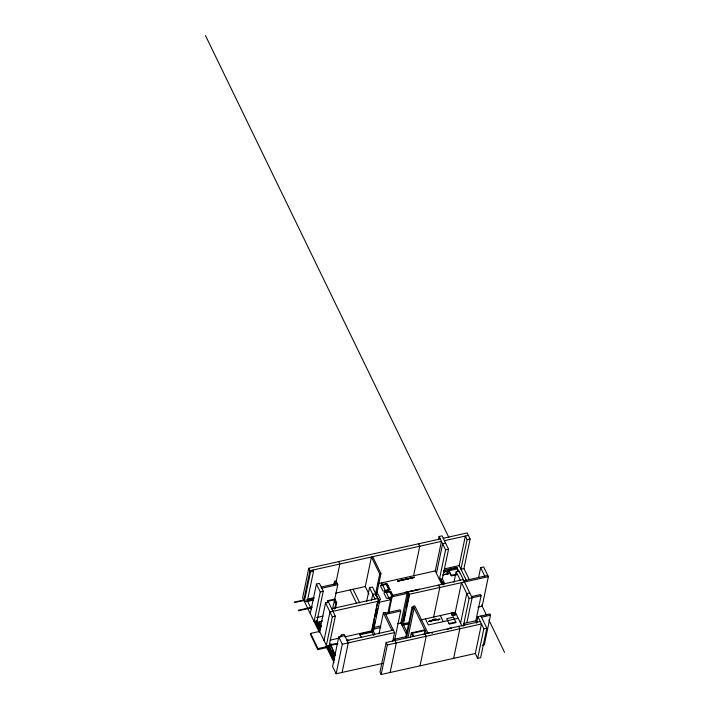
<?xml version="1.0" encoding="UTF-8"?>
<svg xmlns="http://www.w3.org/2000/svg" width="710" height="710" viewBox="0 0 710 710"><rect width="100%" height="100%" fill="white"/><g stroke="black" fill="none" stroke-linecap="round" stroke-linejoin="round"><path stroke-width="1.06" d="M444.806 572.02L444.167 571.941L444.797 572.056M447.832 573.68L446.004 571.062L443.679 571.479M381.377 585.013L381.643 584.969A1.154 0.887 11.8 0 0 381.572 584.729C388.485 582.786 386.426 583.3 389.302 589.442A31.142 23.856 11.8 0 0 384.554 590.711L384.474 590.871M440.271 538.943L308.779 568.266L302.602 597.829L319.385 632.441M303.782 600.261L309.959 570.698L441.442 541.375L435.265 570.938L441.798 584.401M308.779 568.266L310.545 571.914L304.368 601.476L313.145 599.515M312.941 570.032L313.536 571.248L307.359 600.802L311.433 609.216M310.252 613.617L316.429 584.055L319.42 583.389L323.245 591.279L317.068 620.842L320.698 628.323M319.598 631.421L310.634 633.418L310.421 634.438L317.778 649.615L326.742 647.618L326.955 646.597L319.598 631.421L325.562 602.879L328.544 602.213L335.315 616.173L329.138 645.736L334.721 657.238M316.429 584.055L320.254 591.945L314.086 621.507L317.068 620.842M327.337 602.746L327.78 600.633L334.951 599.027L336.717 602.675L335.617 607.955M317.778 649.615L317.991 648.594L310.634 633.418M333.842 584.534L334.499 581.366L335.999 581.037L337.765 584.676L334.676 599.462M336.087 581.978L339.841 564.033L338.661 561.601M324.008 640.526L329.972 611.984L332.963 611.319M332.52 609.304L334.499 599.808L335.972 602.843L334.65 609.171M334.587 602.808L335.244 599.639L328.073 601.237L327.78 600.633M334.055 662.696L326.156 646.402L332.333 616.839L325.562 602.879M344.74 635.601L338.759 636.932L332.591 666.495L336.123 673.781L382.255 663.495M340.72 637.163L341.164 635.051L344.155 634.385L348.273 642.887L342.096 672.45M336.123 673.781L342.291 644.218L338.759 636.932M368.952 594.092L365.286 586.54L371.463 556.977L379.708 573.982L375.297 595.095M366.653 601.414L369.519 587.685L372.475 587.028L379.575 601.592L373.398 631.154L359.544 634.243L359.81 634.793A14.271 10.925 11.8 0 0 361.736 637.482M371.436 600.704L372.759 594.368L375.75 593.702M376.327 595.876L380.95 573.698L372.714 556.702M373.833 635.459L371.614 630.879L377.791 601.317L371.907 631.492M374.871 622.102L373.105 630.551L374.844 634.136M375.972 616.821L377.738 608.372M378.838 603.101L379.282 600.988L333.185 611.266L331.925 608.656L378.013 598.379M378.971 633.968L383.382 612.854L384.873 612.526L394.591 632.557L392.825 641.006M387.802 613.511L391.556 595.557L463.275 579.564M388.832 612.606L392.142 596.773L391.556 595.557M480.306 621.516L386.169 642.506L379.992 672.068L381.172 674.5L475.309 653.511L481.486 623.948L387.349 644.937L381.172 674.5M385.175 613.129L400.112 609.801L400.706 611.008L394.529 640.571A12.682 9.718 11.8 0 1 394.192 639.976M390.136 672.503L396.313 642.941L395.133 640.509M406.608 634.758L400.91 622.998L407.087 593.445L407.966 595.264L401.789 624.827L409.599 623.078M403.653 620.717L405.419 612.269M406.519 606.988L409.164 594.323L488.356 576.662L483.652 566.944L480.661 567.609L478.673 577.115M403.289 624.489L409.466 594.927L407.993 591.891M413.602 575.766L419.779 546.203L418.598 543.771M412.066 607.13L412.652 608.346L406.484 637.908L405.889 636.692L412.066 607.13L413.557 606.802M407.975 637.571L414.152 608.009L412.652 608.346M410.415 637.092L411.303 632.867L424.749 629.868M438.425 539.68L439.091 536.511L442.082 535.846L448.551 549.203L442.374 578.765L444.788 583.735M436.446 573.36L442.623 543.798L445.614 543.132M424.163 634.696L425.041 630.48L412.341 633.311M420.018 665.838L426.195 636.275L425.024 633.844M439.091 536.511L445.569 549.868L439.392 579.431L442.374 578.765M433.624 617.052L439.801 587.49L438.62 585.058M453.956 582.28L456.166 571.727L459.148 571.062L472.106 597.776L466.887 622.75M466.266 580.221L459.175 565.604L465.352 536.041L467.118 539.68L460.941 569.242L463.932 568.577L470.109 539.014L467.162 532.944L443.253 538.278M461.997 626.06L455.287 612.224L461.464 582.661L469.115 598.441L463.328 626.167M460.586 623.149L466.763 593.587L469.754 592.921M453.646 658.339L459.814 628.776L458.642 626.344M476.783 622.67L475.851 620.753L481.069 595.779L480.484 594.563L471.52 596.56M476.587 623.176L477.954 616.662L489.9 613.99L490.495 615.206L484.318 644.769L482.321 645.212M488.356 576.662L482.188 606.225L477.919 607.174M480.936 615.996L486.829 628.137L480.652 657.7L477.661 658.365L483.838 628.803L477.954 616.662M376.522 594.376L376.46 594.226A1.154 0.887 11.8 0 1 376.3 593.995L376.202 593.942M452.652 615.872L453.468 614.061M431.272 620.993L430.97 621.747L431.502 620.948M455.669 567.911L456.077 568.151L455.714 567.876M432.541 632.974L432.745 632.796A3.825 2.929 11.8 0 0 431.263 633M447.815 573.724L443.164 574.585M431.609 620.691L432.337 620.522M385.104 592.016L390.491 591.492M391.476 597.012A31.142 23.856 11.8 0 0 388.086 597.997L388.006 598.148A1.154 0.887 11.8 0 1 388.21 598.423M452.172 613.023L451.844 612.65L453.53 614.292M399.029 580.727L413.096 577.594M387.261 583.868L390.021 589.557L384.776 591.199A1.047 0.799 11.8 0 0 384.589 590.906M388.308 598.486L391.405 597.518M390.021 589.557L389.382 589.495M383.977 591.102L382.903 590.906L380.365 585.688L380.755 585.102M387.509 598.388L386.435 598.184L383.915 593.01L384.58 592.344M447.193 629.433L448.463 629.246M386.959 584.206L386.746 584.259A31.142 23.856 11.8 0 1 381.856 585.147L381.669 585.084M336.354 643.695L334.685 643.89A3.825 2.929 11.8 0 0 332.715 644.298L331.659 644.254A2.245 1.713 11.8 0 0 330.78 643.952A0.985 0.754 11.8 0 0 329.724 644.582A1.713 1.313 11.8 0 0 330.691 646.038L332.307 648.496L333.327 652.339A3.115 2.387 11.8 0 0 334.197 653.44A5.76 4.411 11.8 0 1 335.28 654.984M444.433 540.709L468.343 535.375M310.545 571.914L313.536 571.248M467.118 539.68L470.109 539.014M445.569 549.868L448.551 549.203M321.186 587.028L337.17 583.469M379.708 573.982L380.95 573.698M321.772 588.244L337.765 584.676M320.254 591.945L323.245 591.279M303.995 599.941L294.348 602.089L294.588 602.577L304.226 600.429M310.421 598.503L313.642 597.793M306.764 599.595L314.299 597.909M335.715 593.134L365.286 586.54M378.306 583.638L435.265 570.938M444.531 568.87L459.175 565.604M307.448 599.71L313.873 598.273M443.714 570.396L446.705 569.731L448.622 573.884L442.676 575.047M448.099 569.766L457.062 567.769M313.438 600.119L306.161 601.743L305.859 601.139M448.631 570.858L457.595 568.861M455.864 574.363L451.338 575.215L449.075 570.76M456.654 574.86L451.161 575.908L447.921 569.402L456.885 567.405L459.476 572.748M312.151 607.165L298.306 610.254L298.537 610.742L311.93 607.751M335.972 602.843L336.717 602.675M404.549 592.522L419.486 589.193M404.966 592.699L419.308 589.504M392.142 596.773L408.578 593.107M463.861 580.78L487.77 575.446M378.084 601.929L379.575 601.592M407.966 595.264L409.466 594.927M316.669 617.567L323.059 616.147M332.333 616.839L335.315 616.173M322.411 621.037L318.275 622.12L320.698 627.338M385.761 614.345L400.706 611.008M469.115 598.441L481.069 595.779M374.001 627.454L380.489 626.007M373.549 629.104L380.791 627.489M397.707 623.717L400.91 622.998M329.99 640.163L338.697 638.219M344.927 636.834L371.614 630.879M409.404 622.457L402.987 623.886L407.141 632.441M420.95 619.874L455.287 612.224M359.81 634.793L372.919 631.865L372.652 631.323M408.853 623.85L402.801 625.199L402.534 624.658M347.092 640.455L393.411 630.134M326.156 646.402L329.138 645.736M330.807 645.363L338.013 643.757M317.991 648.594L326.955 646.597M458.234 618.295L428.361 624.951L425.423 618.88M342.291 644.218L394.591 632.557M449.022 623.513L455.749 622.013M481.531 617.203L490.495 615.206M475.851 620.753L463.905 623.416L464.828 625.332M393.935 639.355L405.889 636.692M405.587 637.429L406.182 637.296M483.838 628.803L486.829 628.137M377.276 593.951L378.102 594.27L380.595 599.417L379.93 600.083M376.646 592.761L377.099 592.229M379.601 600.128L379.122 599.994A31.142 23.856 11.8 0 0 377.986 600.136M453.246 614.194L455.731 614.061M321.239 626.096L320.787 625.883M321.248 626.389L321.239 626.894M437.413 619.626L438.549 620.052L437.644 619.573M320.769 625.865L319.864 622.83A0.985 0.754 11.8 0 1 320.414 621.889M480.661 567.609L484.779 576.112M205.438 35.5L448.889 537.55M463.932 568.577L469.248 579.546M481.593 605.009L486.465 615.055M488.853 619.963L504.561 652.366M457.142 568.958L458.385 571.514M456.166 571.727L460.284 580.23M483.732 643.553L484.318 644.769M443.111 582.839L443.839 584.348M440.883 579.103L443.599 584.703M440.511 579.183L443.262 584.862M475.309 653.511L477.661 658.365M440.342 615.552L443.288 621.623M414.462 577.487L397.982 581.162M428.006 633.178L414.764 605.861L413.264 606.189L426.515 633.515M412.048 632.699L413.815 636.346M411.303 632.867L413.069 636.515M390.802 591.155L393.1 595.894M392.417 595.867L390.322 591.536A31.142 23.856 11.8 0 1 385.388 592.433M381.598 582.901L389.843 599.906L379.38 602.24L378.004 599.4M375.714 594.678L377.09 597.518M383.382 612.854L391.92 630.462M369.519 587.685L375.031 599.045M386.169 642.506L387.349 644.937M353.092 589.264L359.686 602.861M350.101 589.93L356.606 603.349M334.499 581.366L335.679 583.797M341.164 635.051L341.75 636.266M330.487 644.707L335.626 655.303M316.074 621.064L320.414 630.001M328.144 645.958L334.658 659.377M315.08 621.285L319.899 631.217M327.15 646.18L334.126 660.557M385.175 592.255L385.184 592.317A1.154 0.887 11.8 0 0 385.104 592.025M431.325 620.753A5.707 4.366 11.8 0 1 437.307 619.413M431.964 620.371A5.547 4.242 11.8 0 1 436.455 619.368M449.341 628.687A2.006 1.535 11.8 0 1 449.874 628.075A1.003 0.763 11.8 0 1 451.134 628.261M451.107 628.288A1.651 1.269 11.8 0 1 451.542 628.723M427.819 633.471A0.985 0.754 11.8 0 1 428.875 632.832A2.245 1.713 11.8 0 1 429.328 632.956M376.424 594.43A31.142 23.856 11.8 0 1 376.016 594.572M385.752 583.886A47.082 36.068 11.8 0 1 388.707 589.886M389.284 591.173A47.082 36.068 11.8 0 1 391.813 596.107M346.817 640.686A2.006 1.535 11.8 0 1 347.296 640.189A1.003 0.763 11.8 0 1 348.557 640.376A1.713 1.313 11.8 0 1 348.921 640.748M320.166 625.093L320.805 625.217L320.166 625.093M452.714 614.088C454.48 616.067 453.983 612.322 452.714 614.052M444.46 570.671L444.939 570.778L444.469 570.654M430.18 621.01L428.627 621.401L440.129 619.022L430.18 621.01M414.596 577.257L397.653 581.037L414.596 577.257M453.388 617.159L446.67 618.659L449.315 624.117L456.042 622.617L453.388 617.159M452.314 615.073A1.686 1.287 11.8 0 0 455.057 614.576A1.686 1.287 11.8 0 0 452.882 612.908A1.686 1.287 11.8 0 0 452.314 615.073M452.146 615.206A1.944 1.491 11.8 0 0 455.305 614.638A1.944 1.491 11.8 0 0 452.794 612.712A1.944 1.491 11.8 0 0 452.146 615.206"/></g></svg>
